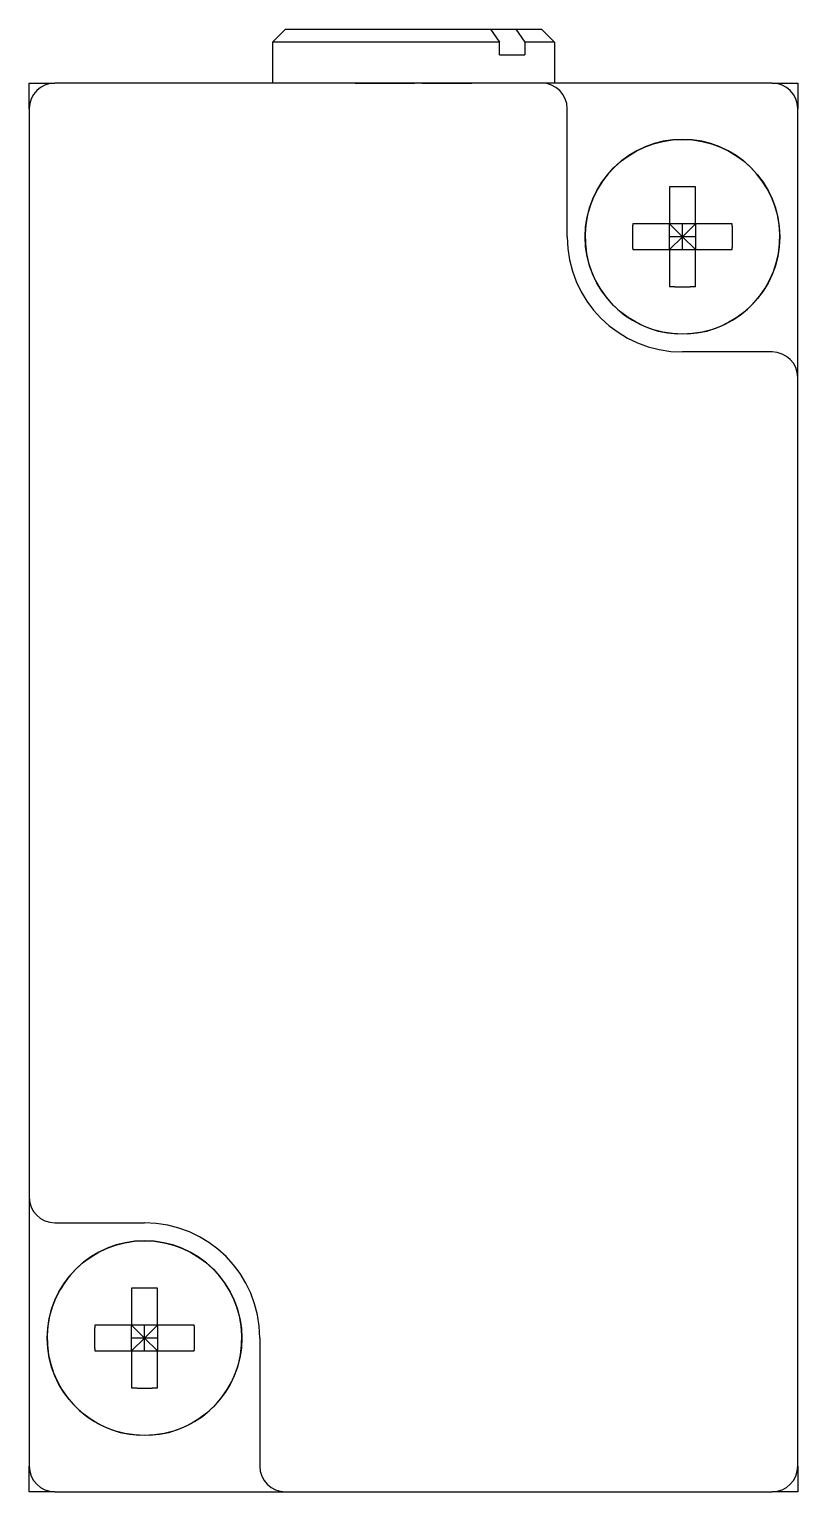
# Model space of a CAD drawing. Extents: x 45 to 224, y 37 to 151.
# Drawn here: x 71.64 to 86.64, y 86.06 to 114.61 of the extents above; entities that cross this region are included whole.
import ezdxf

# ---------------------------------------------------------------- set-up
doc = ezdxf.new("R2010")
doc.units = 0
doc.layers.get('0').update_dxf_attribs({"linetype": 'CONTINUOUS'})

msp = doc.modelspace()

# ---------------------------------------------------------------- linework, layer by layer
at = {"color": 7, "linetype": 'CONTINUOUS'}
for p, q in [((76.637, 114.611), (76.387, 114.361)), ((76.637, 114.611), (80.64, 114.611)), ((80.64, 114.611), (80.818, 114.361)), ((80.64, 114.611), (81.135, 114.611)), ((81.135, 114.611), (81.313, 114.361)), ((81.135, 114.611), (81.637, 114.611)), ((81.637, 114.611), (81.887, 114.361)), ((76.387, 114.361), (76.387, 113.561)), ((80.818, 114.361), (76.387, 114.361)), ((80.818, 114.111), (80.818, 114.361)), ((81.313, 114.361), (81.313, 114.111)), ((81.887, 114.361), (81.313, 114.361)), ((81.887, 114.361), (81.887, 113.561)), ((80.818, 114.111), (81.313, 114.111)), ((71.637, 113.061), (71.637, 113.561)), ((71.637, 113.561), (72.137, 113.561)), ((81.637, 113.561), (72.137, 113.561)), ((77.999, 113.561), (78.56, 113.561)), ((78.56, 113.561), (79.103, 113.561)), ((79.103, 113.561), (79.157, 113.561)), ((79.3, 113.561), (79.338, 113.561)), ((79.338, 113.561), (79.735, 113.561)), ((79.735, 113.561), (80.275, 113.561)), ((86.137, 113.561), (81.637, 113.561)), ((86.137, 113.561), (86.637, 113.561)), ((86.637, 113.561), (86.637, 113.061)), ((71.637, 113.061), (71.637, 91.811)), ((82.137, 110.561), (82.137, 113.061)), ((86.637, 107.811), (86.637, 113.061)), ((84.135, 111.533), (84.135, 110.814)), ((84.64, 110.814), (84.64, 111.533)), ((84.135, 110.814), (83.415, 110.814)), ((84.135, 110.309), (84.135, 110.814)), ((84.64, 110.814), (84.135, 110.814)), ((84.135, 110.814), (84.387, 110.561)), ((84.387, 110.561), (84.387, 110.814)), ((84.64, 110.814), (84.387, 110.561)), ((84.64, 110.814), (84.64, 110.309)), ((85.359, 110.814), (84.64, 110.814)), ((84.387, 110.561), (84.135, 110.309)), ((84.387, 110.561), (84.135, 110.561)), ((84.387, 110.309), (84.387, 110.561)), ((84.64, 110.309), (84.387, 110.561)), ((84.64, 110.561), (84.387, 110.561)), ((83.415, 110.309), (84.135, 110.309)), ((84.135, 110.309), (84.64, 110.309)), ((84.135, 110.309), (84.135, 109.59)), ((84.64, 109.59), (84.64, 110.309)), ((84.64, 110.309), (85.359, 110.309)), ((86.137, 108.311), (84.387, 108.311)), ((86.637, 86.561), (86.637, 107.811)), ((71.637, 91.811), (71.637, 86.561)), ((72.137, 91.311), (73.887, 91.311)), ((73.635, 90.033), (73.635, 89.314)), ((74.14, 89.314), (74.14, 90.033)), ((73.635, 89.314), (72.915, 89.314)), ((73.635, 88.809), (73.635, 89.314)), ((74.14, 89.314), (73.635, 89.314)), ((73.635, 89.314), (73.887, 89.061)), ((73.887, 89.061), (73.887, 89.314)), ((74.14, 89.314), (73.887, 89.061)), ((74.14, 89.314), (74.14, 88.809)), ((74.859, 89.314), (74.14, 89.314)), ((72.915, 88.809), (73.635, 88.809)), ((73.887, 89.061), (73.635, 88.809)), ((73.887, 89.061), (73.635, 89.061)), ((73.635, 88.809), (74.14, 88.809)), ((73.635, 88.809), (73.635, 88.09)), ((73.887, 88.809), (73.887, 89.061)), ((74.14, 88.809), (73.887, 89.061)), ((74.14, 89.061), (73.887, 89.061)), ((74.14, 88.09), (74.14, 88.809)), ((74.14, 88.809), (74.859, 88.809)), ((76.137, 89.061), (76.137, 86.561)), ((71.637, 86.061), (71.637, 86.561)), ((86.637, 86.561), (86.637, 86.061)), ((72.137, 86.061), (71.637, 86.061)), ((72.137, 86.061), (76.637, 86.061)), ((75.064, 86.061), (75.201, 86.061)), ((75.201, 86.061), (75.224, 86.061)), ((75.224, 86.061), (75.226, 86.061)), ((76.637, 86.061), (86.137, 86.061)), ((84.113, 86.061), (84.127, 86.061)), ((85.073, 86.061), (85.21, 86.061)), ((85.115, 86.061), (85.251, 86.061)), ((85.21, 86.061), (85.233, 86.061)), ((85.233, 86.061), (85.235, 86.061)), ((85.251, 86.061), (85.272, 86.061)), ((86.637, 86.061), (86.137, 86.061))]:
    msp.add_line(p, q, dxfattribs=at)
for points in [[(84.64, 111.533, 0), (84.636, 111.533, 0), (84.632, 111.533, 0), (84.628, 111.534, 0), (84.624, 111.534, 0), (84.62, 111.534, 0), (84.616, 111.534, 0), (84.612, 111.534, 0), (84.608, 111.534, 0), (84.604, 111.534, 0), (84.6, 111.534, 0), (84.596, 111.535, 0), (84.592, 111.535, 0), (84.588, 111.535, 0), (84.584, 111.535, 0), (84.581, 111.535, 0), (84.576, 111.535, 0), (84.573, 111.535, 0), (84.569, 111.535, 0), (84.565, 111.535, 0), (84.561, 111.536, 0), (84.557, 111.536, 0), (84.553, 111.536, 0), (84.549, 111.536, 0), (84.545, 111.536, 0), (84.541, 111.536, 0), (84.537, 111.536, 0), (84.533, 111.536, 0), (84.529, 111.536, 0), (84.525, 111.536, 0), (84.521, 111.536, 0), (84.517, 111.537, 0), (84.513, 111.537, 0), (84.51, 111.537, 0), (84.505, 111.537, 0), (84.502, 111.537, 0), (84.498, 111.537, 0), (84.494, 111.537, 0), (84.49, 111.537, 0), (84.486, 111.537, 0), (84.482, 111.537, 0), (84.478, 111.537, 0), (84.474, 111.537, 0), (84.47, 111.537, 0), (84.466, 111.537, 0), (84.462, 111.537, 0), (84.458, 111.537, 0), (84.454, 111.537, 0), (84.45, 111.538, 0), (84.446, 111.538, 0), (84.442, 111.538, 0), (84.438, 111.538, 0), (84.434, 111.538, 0), (84.43, 111.538, 0), (84.427, 111.538, 0), (84.423, 111.538, 0), (84.419, 111.538, 0), (84.415, 111.538, 0), (84.411, 111.538, 0), (84.407, 111.538, 0), (84.403, 111.538, 0), (84.399, 111.538, 0), (84.395, 111.538, 0), (84.391, 111.538, 0), (84.387, 111.538, 0), (84.383, 111.538, 0), (84.379, 111.538, 0), (84.375, 111.538, 0), (84.371, 111.538, 0), (84.367, 111.538, 0), (84.363, 111.538, 0), (84.359, 111.538, 0), (84.356, 111.538, 0), (84.352, 111.538, 0), (84.348, 111.538, 0), (84.344, 111.538, 0), (84.34, 111.538, 0), (84.336, 111.538, 0), (84.332, 111.538, 0), (84.328, 111.538, 0), (84.324, 111.538, 0), (84.32, 111.537, 0), (84.316, 111.537, 0), (84.312, 111.537, 0), (84.308, 111.537, 0), (84.304, 111.537, 0), (84.3, 111.537, 0), (84.296, 111.537, 0), (84.292, 111.537, 0), (84.288, 111.537, 0), (84.284, 111.537, 0), (84.281, 111.537, 0), (84.277, 111.537, 0), (84.273, 111.537, 0), (84.269, 111.537, 0), (84.265, 111.537, 0), (84.261, 111.537, 0), (84.257, 111.537, 0), (84.253, 111.536, 0), (84.249, 111.536, 0), (84.245, 111.536, 0), (84.241, 111.536, 0), (84.237, 111.536, 0), (84.233, 111.536, 0), (84.229, 111.536, 0), (84.225, 111.536, 0), (84.221, 111.536, 0), (84.217, 111.536, 0), (84.213, 111.536, 0), (84.21, 111.535, 0), (84.206, 111.535, 0), (84.202, 111.535, 0), (84.198, 111.535, 0), (84.194, 111.535, 0), (84.19, 111.535, 0), (84.186, 111.535, 0), (84.182, 111.535, 0), (84.178, 111.535, 0), (84.174, 111.534, 0), (84.17, 111.534, 0), (84.166, 111.534, 0), (84.162, 111.534, 0), (84.158, 111.534, 0), (84.154, 111.534, 0), (84.15, 111.534, 0), (84.146, 111.534, 0), (84.142, 111.533, 0), (84.138, 111.533, 0), (84.135, 111.533, 0)], [(83.415, 110.814, 0), (83.415, 110.81, 0), (83.415, 110.806, 0), (83.415, 110.802, 0), (83.415, 110.798, 0), (83.415, 110.794, 0), (83.415, 110.79, 0), (83.414, 110.786, 0), (83.414, 110.782, 0), (83.414, 110.778, 0), (83.414, 110.774, 0), (83.414, 110.77, 0), (83.414, 110.767, 0), (83.414, 110.763, 0), (83.413, 110.759, 0), (83.413, 110.755, 0), (83.413, 110.751, 0), (83.413, 110.747, 0), (83.413, 110.743, 0), (83.413, 110.739, 0), (83.413, 110.735, 0), (83.413, 110.731, 0), (83.413, 110.727, 0), (83.412, 110.723, 0), (83.412, 110.719, 0), (83.412, 110.715, 0), (83.412, 110.711, 0), (83.412, 110.707, 0), (83.412, 110.703, 0), (83.412, 110.699, 0), (83.412, 110.696, 0), (83.412, 110.692, 0), (83.412, 110.688, 0), (83.412, 110.684, 0), (83.412, 110.68, 0), (83.412, 110.676, 0), (83.412, 110.672, 0), (83.412, 110.668, 0), (83.411, 110.664, 0), (83.411, 110.66, 0), (83.411, 110.656, 0), (83.411, 110.652, 0), (83.411, 110.648, 0), (83.411, 110.644, 0), (83.411, 110.64, 0), (83.411, 110.636, 0), (83.411, 110.632, 0), (83.411, 110.628, 0), (83.411, 110.624, 0), (83.411, 110.621, 0), (83.411, 110.617, 0), (83.411, 110.613, 0), (83.411, 110.609, 0), (83.411, 110.605, 0), (83.411, 110.601, 0), (83.411, 110.597, 0), (83.411, 110.593, 0), (83.411, 110.589, 0), (83.411, 110.585, 0), (83.411, 110.581, 0), (83.411, 110.577, 0), (83.411, 110.573, 0), (83.411, 110.569, 0), (83.411, 110.565, 0), (83.411, 110.561, 0), (83.411, 110.557, 0), (83.411, 110.553, 0), (83.411, 110.549, 0), (83.411, 110.546, 0), (83.411, 110.542, 0), (83.411, 110.538, 0), (83.411, 110.534, 0), (83.411, 110.53, 0), (83.411, 110.526, 0), (83.411, 110.522, 0), (83.411, 110.518, 0), (83.411, 110.514, 0), (83.411, 110.51, 0), (83.411, 110.506, 0), (83.411, 110.502, 0), (83.411, 110.498, 0), (83.411, 110.494, 0), (83.411, 110.49, 0), (83.411, 110.486, 0), (83.411, 110.482, 0), (83.411, 110.478, 0), (83.411, 110.474, 0), (83.411, 110.471, 0), (83.411, 110.467, 0), (83.411, 110.463, 0), (83.411, 110.459, 0), (83.412, 110.455, 0), (83.412, 110.451, 0), (83.412, 110.447, 0), (83.412, 110.443, 0), (83.412, 110.439, 0), (83.412, 110.435, 0), (83.412, 110.431, 0), (83.412, 110.427, 0), (83.412, 110.423, 0), (83.412, 110.419, 0), (83.412, 110.415, 0), (83.412, 110.411, 0), (83.412, 110.407, 0), (83.412, 110.403, 0), (83.412, 110.4, 0), (83.413, 110.396, 0), (83.413, 110.392, 0), (83.413, 110.388, 0), (83.413, 110.384, 0), (83.413, 110.38, 0), (83.413, 110.376, 0), (83.413, 110.372, 0), (83.413, 110.368, 0), (83.413, 110.364, 0), (83.414, 110.36, 0), (83.414, 110.356, 0), (83.414, 110.352, 0), (83.414, 110.348, 0), (83.414, 110.344, 0), (83.414, 110.34, 0), (83.414, 110.336, 0), (83.415, 110.332, 0), (83.415, 110.329, 0), (83.415, 110.325, 0), (83.415, 110.321, 0), (83.415, 110.317, 0), (83.415, 110.313, 0), (83.415, 110.309, 0)], [(85.359, 110.309, 0), (85.359, 110.313, 0), (85.359, 110.317, 0), (85.359, 110.321, 0), (85.359, 110.325, 0), (85.36, 110.329, 0), (85.36, 110.332, 0), (85.36, 110.336, 0), (85.36, 110.34, 0), (85.36, 110.344, 0), (85.36, 110.348, 0), (85.36, 110.352, 0), (85.361, 110.356, 0), (85.361, 110.36, 0), (85.361, 110.364, 0), (85.361, 110.368, 0), (85.361, 110.372, 0), (85.361, 110.376, 0), (85.361, 110.38, 0), (85.361, 110.384, 0), (85.361, 110.388, 0), (85.362, 110.392, 0), (85.362, 110.396, 0), (85.362, 110.4, 0), (85.362, 110.403, 0), (85.362, 110.407, 0), (85.362, 110.411, 0), (85.362, 110.415, 0), (85.362, 110.419, 0), (85.362, 110.423, 0), (85.362, 110.427, 0), (85.362, 110.431, 0), (85.362, 110.435, 0), (85.362, 110.439, 0), (85.363, 110.443, 0), (85.363, 110.447, 0), (85.363, 110.451, 0), (85.363, 110.455, 0), (85.363, 110.459, 0), (85.363, 110.463, 0), (85.363, 110.467, 0), (85.363, 110.471, 0), (85.363, 110.474, 0), (85.363, 110.478, 0), (85.363, 110.482, 0), (85.363, 110.486, 0), (85.363, 110.49, 0), (85.363, 110.494, 0), (85.363, 110.498, 0), (85.363, 110.502, 0), (85.363, 110.506, 0), (85.363, 110.51, 0), (85.363, 110.514, 0), (85.363, 110.518, 0), (85.364, 110.522, 0), (85.364, 110.526, 0), (85.364, 110.53, 0), (85.364, 110.534, 0), (85.364, 110.538, 0), (85.364, 110.542, 0), (85.364, 110.546, 0), (85.364, 110.549, 0), (85.364, 110.553, 0), (85.364, 110.557, 0), (85.364, 110.561, 0), (85.364, 110.565, 0), (85.364, 110.569, 0), (85.364, 110.573, 0), (85.364, 110.577, 0), (85.364, 110.581, 0), (85.364, 110.585, 0), (85.364, 110.589, 0), (85.364, 110.593, 0), (85.364, 110.597, 0), (85.364, 110.601, 0), (85.363, 110.605, 0), (85.363, 110.609, 0), (85.363, 110.613, 0), (85.363, 110.617, 0), (85.363, 110.621, 0), (85.363, 110.624, 0), (85.363, 110.628, 0), (85.363, 110.632, 0), (85.363, 110.636, 0), (85.363, 110.64, 0), (85.363, 110.644, 0), (85.363, 110.648, 0), (85.363, 110.652, 0), (85.363, 110.656, 0), (85.363, 110.66, 0), (85.363, 110.664, 0), (85.363, 110.668, 0), (85.363, 110.672, 0), (85.363, 110.676, 0), (85.363, 110.68, 0), (85.362, 110.684, 0), (85.362, 110.688, 0), (85.362, 110.692, 0), (85.362, 110.696, 0), (85.362, 110.699, 0), (85.362, 110.703, 0), (85.362, 110.707, 0), (85.362, 110.711, 0), (85.362, 110.715, 0), (85.362, 110.719, 0), (85.362, 110.723, 0), (85.362, 110.727, 0), (85.362, 110.731, 0), (85.361, 110.735, 0), (85.361, 110.739, 0), (85.361, 110.743, 0), (85.361, 110.747, 0), (85.361, 110.751, 0), (85.361, 110.755, 0), (85.361, 110.759, 0), (85.361, 110.763, 0), (85.361, 110.767, 0), (85.36, 110.77, 0), (85.36, 110.774, 0), (85.36, 110.778, 0), (85.36, 110.782, 0), (85.36, 110.786, 0), (85.36, 110.79, 0), (85.36, 110.794, 0), (85.359, 110.798, 0), (85.359, 110.802, 0), (85.359, 110.806, 0), (85.359, 110.81, 0), (85.359, 110.814, 0)], [(84.135, 109.59, 0), (84.138, 109.589, 0), (84.142, 109.589, 0), (84.146, 109.589, 0), (84.15, 109.589, 0), (84.154, 109.589, 0), (84.158, 109.589, 0), (84.162, 109.589, 0), (84.166, 109.588, 0), (84.17, 109.588, 0), (84.174, 109.588, 0), (84.178, 109.588, 0), (84.182, 109.588, 0), (84.186, 109.588, 0), (84.19, 109.588, 0), (84.194, 109.588, 0), (84.198, 109.587, 0), (84.202, 109.587, 0), (84.206, 109.587, 0), (84.21, 109.587, 0), (84.213, 109.587, 0), (84.217, 109.587, 0), (84.221, 109.587, 0), (84.225, 109.587, 0), (84.229, 109.587, 0), (84.233, 109.587, 0), (84.237, 109.586, 0), (84.241, 109.586, 0), (84.245, 109.586, 0), (84.249, 109.586, 0), (84.253, 109.586, 0), (84.257, 109.586, 0), (84.261, 109.586, 0), (84.265, 109.586, 0), (84.269, 109.586, 0), (84.273, 109.586, 0), (84.277, 109.586, 0), (84.281, 109.586, 0), (84.284, 109.586, 0), (84.288, 109.586, 0), (84.292, 109.586, 0), (84.296, 109.585, 0), (84.3, 109.585, 0), (84.304, 109.585, 0), (84.308, 109.585, 0), (84.312, 109.585, 0), (84.316, 109.585, 0), (84.32, 109.585, 0), (84.324, 109.585, 0), (84.328, 109.585, 0), (84.332, 109.585, 0), (84.336, 109.585, 0), (84.34, 109.585, 0), (84.344, 109.585, 0), (84.348, 109.585, 0), (84.352, 109.585, 0), (84.356, 109.585, 0), (84.359, 109.585, 0), (84.363, 109.585, 0), (84.367, 109.585, 0), (84.371, 109.585, 0), (84.375, 109.585, 0), (84.379, 109.585, 0), (84.383, 109.585, 0), (84.387, 109.585, 0), (84.391, 109.585, 0), (84.395, 109.585, 0), (84.399, 109.585, 0), (84.403, 109.585, 0), (84.407, 109.585, 0), (84.411, 109.585, 0), (84.415, 109.585, 0), (84.419, 109.585, 0), (84.423, 109.585, 0), (84.427, 109.585, 0), (84.43, 109.585, 0), (84.434, 109.585, 0), (84.438, 109.585, 0), (84.442, 109.585, 0), (84.446, 109.585, 0), (84.45, 109.585, 0), (84.454, 109.585, 0), (84.458, 109.585, 0), (84.462, 109.585, 0), (84.466, 109.585, 0), (84.47, 109.585, 0), (84.474, 109.585, 0), (84.478, 109.585, 0), (84.482, 109.586, 0), (84.486, 109.586, 0), (84.49, 109.586, 0), (84.494, 109.586, 0), (84.498, 109.586, 0), (84.502, 109.586, 0), (84.505, 109.586, 0), (84.51, 109.586, 0), (84.513, 109.586, 0), (84.517, 109.586, 0), (84.521, 109.586, 0), (84.525, 109.586, 0), (84.529, 109.586, 0), (84.533, 109.586, 0), (84.537, 109.586, 0), (84.541, 109.587, 0), (84.545, 109.587, 0), (84.549, 109.587, 0), (84.553, 109.587, 0), (84.557, 109.587, 0), (84.561, 109.587, 0), (84.565, 109.587, 0), (84.569, 109.587, 0), (84.573, 109.587, 0), (84.576, 109.587, 0), (84.581, 109.588, 0), (84.584, 109.588, 0), (84.588, 109.588, 0), (84.592, 109.588, 0), (84.596, 109.588, 0), (84.6, 109.588, 0), (84.604, 109.588, 0), (84.608, 109.588, 0), (84.612, 109.589, 0), (84.616, 109.589, 0), (84.62, 109.589, 0), (84.624, 109.589, 0), (84.628, 109.589, 0), (84.632, 109.589, 0), (84.636, 109.589, 0), (84.64, 109.59, 0)], [(74.14, 90.033, 0), (74.136, 90.033, 0), (74.132, 90.033, 0), (74.128, 90.034, 0), (74.124, 90.034, 0), (74.12, 90.034, 0), (74.116, 90.034, 0), (74.112, 90.034, 0), (74.108, 90.034, 0), (74.104, 90.034, 0), (74.1, 90.034, 0), (74.096, 90.035, 0), (74.092, 90.035, 0), (74.088, 90.035, 0), (74.084, 90.035, 0), (74.081, 90.035, 0), (74.076, 90.035, 0), (74.073, 90.035, 0), (74.069, 90.035, 0), (74.065, 90.035, 0), (74.061, 90.036, 0), (74.057, 90.036, 0), (74.053, 90.036, 0), (74.049, 90.036, 0), (74.045, 90.036, 0), (74.041, 90.036, 0), (74.037, 90.036, 0), (74.033, 90.036, 0), (74.029, 90.036, 0), (74.025, 90.036, 0), (74.021, 90.037, 0), (74.017, 90.037, 0), (74.013, 90.037, 0), (74.01, 90.037, 0), (74.005, 90.037, 0), (74.002, 90.037, 0), (73.998, 90.037, 0), (73.994, 90.037, 0), (73.99, 90.037, 0), (73.986, 90.037, 0), (73.982, 90.037, 0), (73.978, 90.037, 0), (73.974, 90.037, 0), (73.97, 90.037, 0), (73.966, 90.037, 0), (73.962, 90.037, 0), (73.958, 90.037, 0), (73.954, 90.037, 0), (73.95, 90.037, 0), (73.946, 90.037, 0), (73.942, 90.038, 0), (73.938, 90.038, 0), (73.934, 90.038, 0), (73.93, 90.038, 0), (73.927, 90.038, 0), (73.923, 90.038, 0), (73.919, 90.038, 0), (73.915, 90.038, 0), (73.911, 90.038, 0), (73.907, 90.038, 0), (73.903, 90.038, 0), (73.899, 90.038, 0), (73.895, 90.038, 0), (73.891, 90.038, 0), (73.887, 90.038, 0), (73.883, 90.038, 0), (73.879, 90.038, 0), (73.875, 90.038, 0), (73.871, 90.038, 0), (73.867, 90.038, 0), (73.863, 90.038, 0), (73.859, 90.038, 0), (73.856, 90.038, 0), (73.852, 90.038, 0), (73.848, 90.038, 0), (73.844, 90.038, 0), (73.84, 90.038, 0), (73.836, 90.038, 0), (73.832, 90.038, 0), (73.828, 90.037, 0), (73.824, 90.037, 0), (73.82, 90.037, 0), (73.816, 90.037, 0), (73.812, 90.037, 0), (73.808, 90.037, 0), (73.804, 90.037, 0), (73.8, 90.037, 0), (73.796, 90.037, 0), (73.792, 90.037, 0), (73.788, 90.037, 0), (73.784, 90.037, 0), (73.781, 90.037, 0), (73.777, 90.037, 0), (73.773, 90.037, 0), (73.769, 90.037, 0), (73.765, 90.037, 0), (73.761, 90.037, 0), (73.757, 90.037, 0), (73.753, 90.037, 0), (73.749, 90.036, 0), (73.745, 90.036, 0), (73.741, 90.036, 0), (73.737, 90.036, 0), (73.733, 90.036, 0), (73.729, 90.036, 0), (73.725, 90.036, 0), (73.721, 90.036, 0), (73.717, 90.036, 0), (73.713, 90.036, 0), (73.71, 90.035, 0), (73.706, 90.035, 0), (73.702, 90.035, 0), (73.698, 90.035, 0), (73.694, 90.035, 0), (73.69, 90.035, 0), (73.686, 90.035, 0), (73.682, 90.035, 0), (73.678, 90.035, 0), (73.674, 90.034, 0), (73.67, 90.034, 0), (73.666, 90.034, 0), (73.662, 90.034, 0), (73.658, 90.034, 0), (73.654, 90.034, 0), (73.65, 90.034, 0), (73.646, 90.034, 0), (73.642, 90.033, 0), (73.638, 90.033, 0), (73.635, 90.033, 0)], [(72.915, 89.314, 0), (72.915, 89.31, 0), (72.915, 89.306, 0), (72.915, 89.302, 0), (72.915, 89.298, 0), (72.915, 89.294, 0), (72.915, 89.29, 0), (72.914, 89.286, 0), (72.914, 89.282, 0), (72.914, 89.278, 0), (72.914, 89.274, 0), (72.914, 89.27, 0), (72.914, 89.266, 0), (72.914, 89.263, 0), (72.913, 89.259, 0), (72.913, 89.255, 0), (72.913, 89.251, 0), (72.913, 89.247, 0), (72.913, 89.243, 0), (72.913, 89.239, 0), (72.913, 89.235, 0), (72.913, 89.231, 0), (72.913, 89.227, 0), (72.912, 89.223, 0), (72.912, 89.219, 0), (72.912, 89.215, 0), (72.912, 89.211, 0), (72.912, 89.207, 0), (72.912, 89.203, 0), (72.912, 89.2, 0), (72.912, 89.195, 0), (72.912, 89.192, 0), (72.912, 89.188, 0), (72.912, 89.184, 0), (72.912, 89.18, 0), (72.912, 89.176, 0), (72.912, 89.172, 0), (72.912, 89.168, 0), (72.911, 89.164, 0), (72.911, 89.16, 0), (72.911, 89.156, 0), (72.911, 89.152, 0), (72.911, 89.148, 0), (72.911, 89.144, 0), (72.911, 89.14, 0), (72.911, 89.136, 0), (72.911, 89.132, 0), (72.911, 89.128, 0), (72.911, 89.124, 0), (72.911, 89.121, 0), (72.911, 89.117, 0), (72.911, 89.113, 0), (72.911, 89.109, 0), (72.911, 89.105, 0), (72.911, 89.101, 0), (72.911, 89.097, 0), (72.911, 89.093, 0), (72.911, 89.089, 0), (72.911, 89.085, 0), (72.911, 89.081, 0), (72.911, 89.077, 0), (72.911, 89.073, 0), (72.911, 89.069, 0), (72.911, 89.065, 0), (72.911, 89.061, 0), (72.911, 89.057, 0), (72.911, 89.053, 0), (72.911, 89.049, 0), (72.911, 89.046, 0), (72.911, 89.042, 0), (72.911, 89.038, 0), (72.911, 89.034, 0), (72.911, 89.03, 0), (72.911, 89.026, 0), (72.911, 89.022, 0), (72.911, 89.018, 0), (72.911, 89.014, 0), (72.911, 89.01, 0), (72.911, 89.006, 0), (72.911, 89.002, 0), (72.911, 88.998, 0), (72.911, 88.994, 0), (72.911, 88.99, 0), (72.911, 88.986, 0), (72.911, 88.982, 0), (72.911, 88.978, 0), (72.911, 88.975, 0), (72.911, 88.971, 0), (72.911, 88.967, 0), (72.911, 88.963, 0), (72.911, 88.959, 0), (72.912, 88.955, 0), (72.912, 88.951, 0), (72.912, 88.947, 0), (72.912, 88.943, 0), (72.912, 88.939, 0), (72.912, 88.935, 0), (72.912, 88.931, 0), (72.912, 88.927, 0), (72.912, 88.923, 0), (72.912, 88.919, 0), (72.912, 88.915, 0), (72.912, 88.911, 0), (72.912, 88.907, 0), (72.912, 88.903, 0), (72.912, 88.9, 0), (72.913, 88.896, 0), (72.913, 88.892, 0), (72.913, 88.888, 0), (72.913, 88.884, 0), (72.913, 88.88, 0), (72.913, 88.876, 0), (72.913, 88.872, 0), (72.913, 88.868, 0), (72.913, 88.864, 0), (72.914, 88.86, 0), (72.914, 88.856, 0), (72.914, 88.852, 0), (72.914, 88.848, 0), (72.914, 88.844, 0), (72.914, 88.84, 0), (72.914, 88.836, 0), (72.915, 88.832, 0), (72.915, 88.829, 0), (72.915, 88.825, 0), (72.915, 88.821, 0), (72.915, 88.817, 0), (72.915, 88.813, 0), (72.915, 88.809, 0)], [(74.859, 88.809, 0), (74.859, 88.813, 0), (74.859, 88.817, 0), (74.859, 88.821, 0), (74.859, 88.825, 0), (74.86, 88.829, 0), (74.86, 88.832, 0), (74.86, 88.836, 0), (74.86, 88.84, 0), (74.86, 88.844, 0), (74.86, 88.848, 0), (74.86, 88.852, 0), (74.861, 88.856, 0), (74.861, 88.86, 0), (74.861, 88.864, 0), (74.861, 88.868, 0), (74.861, 88.872, 0), (74.861, 88.876, 0), (74.861, 88.88, 0), (74.861, 88.884, 0), (74.861, 88.888, 0), (74.862, 88.892, 0), (74.862, 88.896, 0), (74.862, 88.9, 0), (74.862, 88.903, 0), (74.862, 88.907, 0), (74.862, 88.911, 0), (74.862, 88.915, 0), (74.862, 88.919, 0), (74.862, 88.923, 0), (74.862, 88.927, 0), (74.862, 88.931, 0), (74.862, 88.935, 0), (74.862, 88.939, 0), (74.863, 88.943, 0), (74.863, 88.947, 0), (74.863, 88.951, 0), (74.863, 88.955, 0), (74.863, 88.959, 0), (74.863, 88.963, 0), (74.863, 88.967, 0), (74.863, 88.971, 0), (74.863, 88.975, 0), (74.863, 88.978, 0), (74.863, 88.982, 0), (74.863, 88.986, 0), (74.863, 88.99, 0), (74.863, 88.994, 0), (74.863, 88.998, 0), (74.863, 89.002, 0), (74.863, 89.006, 0), (74.863, 89.01, 0), (74.863, 89.014, 0), (74.863, 89.018, 0), (74.864, 89.022, 0), (74.864, 89.026, 0), (74.864, 89.03, 0), (74.864, 89.034, 0), (74.864, 89.038, 0), (74.864, 89.042, 0), (74.864, 89.046, 0), (74.864, 89.049, 0), (74.864, 89.053, 0), (74.864, 89.057, 0), (74.864, 89.061, 0), (74.864, 89.065, 0), (74.864, 89.069, 0), (74.864, 89.073, 0), (74.864, 89.077, 0), (74.864, 89.081, 0), (74.864, 89.085, 0), (74.864, 89.089, 0), (74.864, 89.093, 0), (74.864, 89.097, 0), (74.864, 89.101, 0), (74.863, 89.105, 0), (74.863, 89.109, 0), (74.863, 89.113, 0), (74.863, 89.117, 0), (74.863, 89.121, 0), (74.863, 89.124, 0), (74.863, 89.128, 0), (74.863, 89.132, 0), (74.863, 89.136, 0), (74.863, 89.14, 0), (74.863, 89.144, 0), (74.863, 89.148, 0), (74.863, 89.152, 0), (74.863, 89.156, 0), (74.863, 89.16, 0), (74.863, 89.164, 0), (74.863, 89.168, 0), (74.863, 89.172, 0), (74.863, 89.176, 0), (74.863, 89.18, 0), (74.862, 89.184, 0), (74.862, 89.188, 0), (74.862, 89.192, 0), (74.862, 89.195, 0), (74.862, 89.2, 0), (74.862, 89.203, 0), (74.862, 89.207, 0), (74.862, 89.211, 0), (74.862, 89.215, 0), (74.862, 89.219, 0), (74.862, 89.223, 0), (74.862, 89.227, 0), (74.862, 89.231, 0), (74.861, 89.235, 0), (74.861, 89.239, 0), (74.861, 89.243, 0), (74.861, 89.247, 0), (74.861, 89.251, 0), (74.861, 89.255, 0), (74.861, 89.259, 0), (74.861, 89.263, 0), (74.861, 89.266, 0), (74.86, 89.27, 0), (74.86, 89.274, 0), (74.86, 89.278, 0), (74.86, 89.282, 0), (74.86, 89.286, 0), (74.86, 89.29, 0), (74.86, 89.294, 0), (74.859, 89.298, 0), (74.859, 89.302, 0), (74.859, 89.306, 0), (74.859, 89.31, 0), (74.859, 89.314, 0)], [(73.635, 88.09, 0), (73.638, 88.089, 0), (73.642, 88.089, 0), (73.646, 88.089, 0), (73.65, 88.089, 0), (73.654, 88.089, 0), (73.658, 88.089, 0), (73.662, 88.089, 0), (73.666, 88.088, 0), (73.67, 88.088, 0), (73.674, 88.088, 0), (73.678, 88.088, 0), (73.682, 88.088, 0), (73.686, 88.088, 0), (73.69, 88.088, 0), (73.694, 88.088, 0), (73.698, 88.088, 0), (73.702, 88.087, 0), (73.706, 88.087, 0), (73.71, 88.087, 0), (73.713, 88.087, 0), (73.717, 88.087, 0), (73.721, 88.087, 0), (73.725, 88.087, 0), (73.729, 88.087, 0), (73.733, 88.087, 0), (73.737, 88.087, 0), (73.741, 88.086, 0), (73.745, 88.086, 0), (73.749, 88.086, 0), (73.753, 88.086, 0), (73.757, 88.086, 0), (73.761, 88.086, 0), (73.765, 88.086, 0), (73.769, 88.086, 0), (73.773, 88.086, 0), (73.777, 88.086, 0), (73.781, 88.086, 0), (73.784, 88.086, 0), (73.788, 88.086, 0), (73.792, 88.085, 0), (73.796, 88.085, 0), (73.8, 88.085, 0), (73.804, 88.085, 0), (73.808, 88.085, 0), (73.812, 88.085, 0), (73.816, 88.085, 0), (73.82, 88.085, 0), (73.824, 88.085, 0), (73.828, 88.085, 0), (73.832, 88.085, 0), (73.836, 88.085, 0), (73.84, 88.085, 0), (73.844, 88.085, 0), (73.848, 88.085, 0), (73.852, 88.085, 0), (73.856, 88.085, 0), (73.859, 88.085, 0), (73.863, 88.085, 0), (73.867, 88.085, 0), (73.871, 88.085, 0), (73.875, 88.085, 0), (73.879, 88.085, 0), (73.883, 88.085, 0), (73.887, 88.085, 0), (73.891, 88.085, 0), (73.895, 88.085, 0), (73.899, 88.085, 0), (73.903, 88.085, 0), (73.907, 88.085, 0), (73.911, 88.085, 0), (73.915, 88.085, 0), (73.919, 88.085, 0), (73.923, 88.085, 0), (73.927, 88.085, 0), (73.93, 88.085, 0), (73.934, 88.085, 0), (73.938, 88.085, 0), (73.942, 88.085, 0), (73.946, 88.085, 0), (73.95, 88.085, 0), (73.954, 88.085, 0), (73.958, 88.085, 0), (73.962, 88.085, 0), (73.966, 88.085, 0), (73.97, 88.085, 0), (73.974, 88.085, 0), (73.978, 88.085, 0), (73.982, 88.085, 0), (73.986, 88.086, 0), (73.99, 88.086, 0), (73.994, 88.086, 0), (73.998, 88.086, 0), (74.002, 88.086, 0), (74.005, 88.086, 0), (74.01, 88.086, 0), (74.013, 88.086, 0), (74.017, 88.086, 0), (74.021, 88.086, 0), (74.025, 88.086, 0), (74.029, 88.086, 0), (74.033, 88.086, 0), (74.037, 88.087, 0), (74.041, 88.087, 0), (74.045, 88.087, 0), (74.049, 88.087, 0), (74.053, 88.087, 0), (74.057, 88.087, 0), (74.061, 88.087, 0), (74.065, 88.087, 0), (74.069, 88.087, 0), (74.073, 88.087, 0), (74.076, 88.088, 0), (74.081, 88.088, 0), (74.084, 88.088, 0), (74.088, 88.088, 0), (74.092, 88.088, 0), (74.096, 88.088, 0), (74.1, 88.088, 0), (74.104, 88.088, 0), (74.108, 88.088, 0), (74.112, 88.089, 0), (74.116, 88.089, 0), (74.12, 88.089, 0), (74.124, 88.089, 0), (74.128, 88.089, 0), (74.132, 88.089, 0), (74.136, 88.089, 0), (74.14, 88.09, 0)]]:
    msp.add_polyline3d(points, dxfattribs=at)
for centre in [(84.387, 110.561), (73.887, 89.061)]:
    msp.add_circle(centre, 1.9, dxfattribs=at)
for centre, radius, start, end in [((72.137, 113.061), 0.5, 90, 180), ((81.637, 113.061), 0.5, 0, 90), ((86.137, 113.061), 0.5, 0, 90), ((84.387, 110.561), 1.9, 273.017, 266.983), ((84.387, 110.561), 2.25, 180, 270), ((86.137, 107.811), 0.5, 0, 90), ((72.137, 91.811), 0.5, 180, 270), ((73.887, 89.061), 2.25, 0, 90), ((73.887, 89.061), 1.9, 273.017, 266.983), ((72.137, 86.561), 0.5, 180, 270), ((76.637, 86.561), 0.5, 180, 270), ((86.137, 86.561), 0.5, 270, 0)]:
    msp.add_arc(centre, radius, start, end, dxfattribs=at)

doc.saveas('drawing.dxf')
